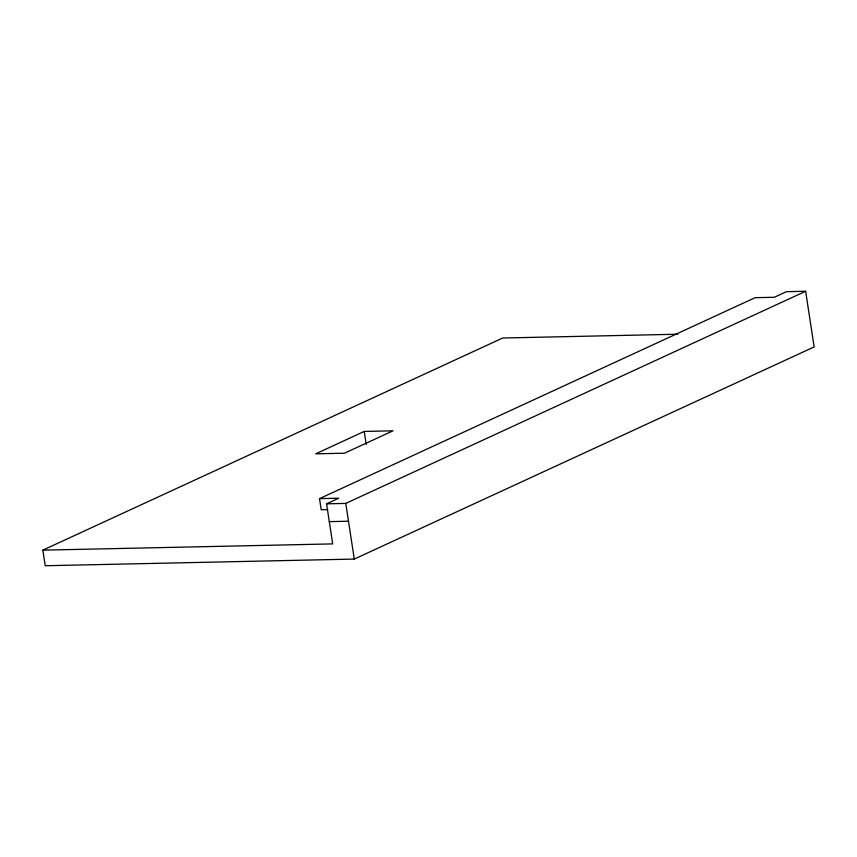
<?xml version="1.0" encoding="UTF-8"?>
<svg xmlns="http://www.w3.org/2000/svg" width="857" height="857" viewBox="0 0 857 857"><rect width="100%" height="100%" fill="white"/><g stroke="black" fill="none" stroke-linecap="round" stroke-linejoin="round"><path stroke-width="1.29" d="M327.61 509.626L321.214 509.765L319.511 498.635L755.103 297.69L774.299 297.272L786.437 291.68L805.634 291.262L814.15 346.924L354.284 559.075L45.239 565.738L42.85 550.151L502.716 338.012L677.694 334.23M364.236 431.435L315.697 453.824L344.493 453.203L393.031 430.814L364.236 431.435L366.228 444.429M42.85 550.151L332.698 543.895L326.571 503.82L338.697 498.217L319.511 498.635M326.571 503.82L345.767 503.402L805.634 291.262M329.292 521.634L348.488 521.217M345.767 503.402L354.284 559.075"/></g></svg>
